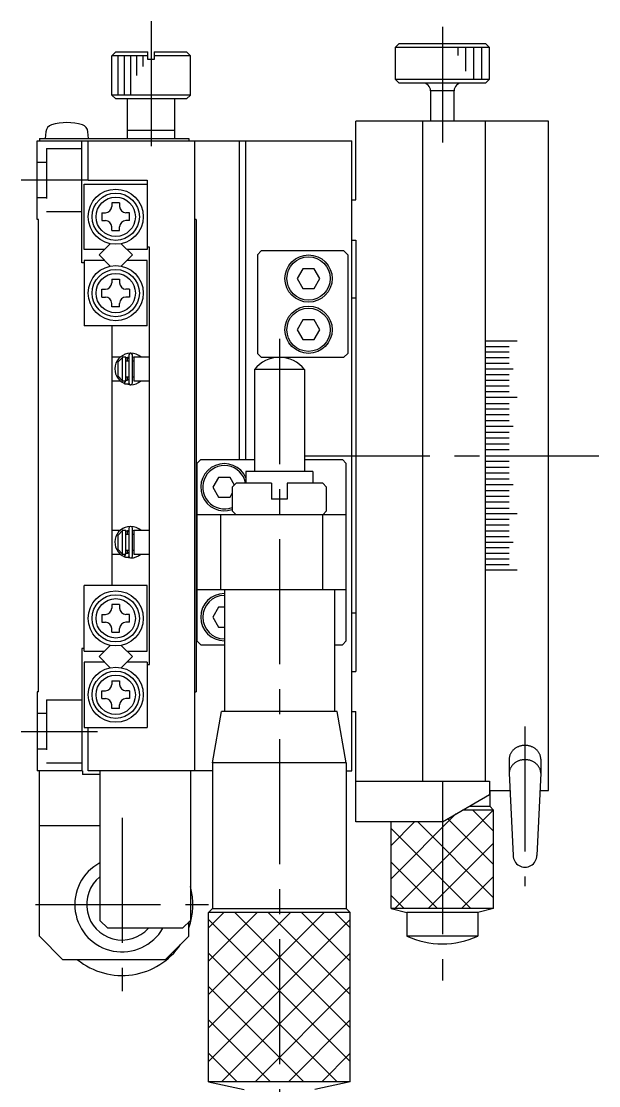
# Model space of a CAD drawing. Extents: x -2 to 405, y -8 to 353.
# Drawn here: x -2 to 71.4, y 112.9 to 248.1 of the extents above; entities that cross this region are included whole.
import ezdxf

# ---------------------------------------------------------------- set-up
doc = ezdxf.new("R2010")
doc.units = 0
doc.header["$LTSCALE"] = 0.5
doc.linetypes.add('CENTER', pattern=[50.8, 31.75, -6.35, 6.35, -6.35])
doc.linetypes.add('DASHED', pattern=[19.05, 12.7, -6.35])
for name, color, linetype in [('MSM_CENTER', 1, 'CENTER'), ('MSM_CONTINUOUS', 7, 'CONTINUOUS'), ('MSM_DASHED', 4, 'DASHED'), ('MSM_NARROW', 5, 'CONTINUOUS')]:
    doc.layers.add(name, color=color, linetype=linetype)

msp = doc.modelspace()

# ---------------------------------------------------------------- linework, layer by layer
at = {"layer": 'MSM_CENTER'}
for p, q in [((14.499997, 248.071054), (14.499997, 230.8088)), ((51.500008, 247.379941), (51.500008, 232.686667)), ((6.499997, 227.903055), (-2, 227.903054)), ((30.800001, 207.726498), (30.800001, 105.144854)), ((34.014212, 192.903055), (71.368478, 192.903055)), ((61.999998, 158.532595), (61.999998, 138.257078)), ((-2, 157.903054), (7.7, 157.903054)), ((51.500008, 148.043407), (51.500008, 126.278048)), ((10.799998, 146.903053), (10.799998, 124.903053)), ((-0.200002, 135.903053), (21.799998, 135.903053))]:
    msp.add_line(p, q, dxfattribs=at)
at = {"layer": 'MSM_CONTINUOUS'}
for p, q in [((46.000001, 245.233056), (45.500001, 244.733056)), ((57.500001, 244.733056), (45.500001, 244.733056)), ((45.500001, 244.733056), (45.500001, 240.733056)), ((46.000001, 245.233056), (57.000001, 245.233056)), ((57.500001, 244.733056), (57.000001, 245.233056)), ((57.500001, 240.733056), (57.500001, 244.733056)), ((9.5, 243.703053), (10, 244.203052)), ((9.5, 238.703053), (9.5, 243.703053)), ((14.100008, 243.703049), (9.500004, 243.703049)), ((10.000004, 244.203052), (14.100005, 244.203052)), ((14.100005, 243.203053), (14.100005, 244.203049)), ((14.900005, 244.203049), (14.900005, 243.203053)), ((14.900008, 244.203052), (19, 244.203052)), ((19.500003, 243.703049), (14.900008, 243.703049)), ((19, 244.203052), (19.5, 243.703053)), ((19.5, 238.703053), (19.5, 243.703053)), ((14.900005, 243.203053), (14.100005, 243.203053)), ((45.500001, 240.733056), (57.500001, 240.733056)), ((45.500001, 240.733056), (46.000001, 240.233056)), ((57.000001, 240.233056), (57.500001, 240.733056)), ((57.000001, 240.233056), (46.000001, 240.233056)), ((19.5, 238.703053), (9.5, 238.703053)), ((10, 238.203053), (9.5, 238.703053)), ((19, 238.203053), (10, 238.203053)), ((11.499997, 233.203056), (11.499997, 238.203053)), ((17.5, 233.203056), (17.5, 238.203053)), ((19.5, 238.703053), (19, 238.203053)), ((53.000006, 239.233056), (49.999996, 239.233056)), ((50.000001, 239.233056), (50.000001, 235.403056)), ((53.000001, 235.403056), (53.000001, 239.233056)), ((65.000001, 235.403052), (40.500002, 235.403052)), ((40.500002, 225.403055), (40.500002, 235.403052)), ((49.000005, 151.596284), (48.999996, 235.403052)), ((57.000001, 151.596284), (57.000001, 235.403052)), ((65.000001, 150.403054), (65.000001, 235.403058)), ((1.124125, 234.050305), (1.05, 233.203056)), ((6.55, 233.203056), (6.475875, 234.050305)), ((17.5, 234.203056), (11.499997, 234.203056)), ((-0.000002, 232.903056), (40.000002, 232.903056)), ((0, 222.903054), (0, 232.903054)), ((0.3, 233.203056), (0.3, 232.903056)), ((0.3, 233.203056), (19.3, 233.203056)), ((5.7, 217.403054), (5.7, 232.903054)), ((6.499997, 227.903056), (6.499997, 232.903056)), ((19.3, 233.203056), (19.3, 232.903056)), ((20, 232.903056), (20, 152.903054)), ((25.7, 232.903056), (25.7, 192.403053)), ((26.5, 232.903056), (26.5, 192.403053)), ((40.000002, 152.903054), (40.000002, 232.903056)), ((6, 219.103054), (6, 227.403054)), ((6, 227.403054), (14, 227.403054)), ((6.499997, 227.903055), (14, 227.903056)), ((14, 227.903056), (14, 219.103054)), ((10.5, 225.003053), (9.499999, 225.003053)), ((9.499999, 225.003053), (9.499999, 224.553054)), ((10.5, 225.003053), (10.5, 224.553054)), ((40.000002, 225.403055), (40.500002, 225.403055)), ((8.25, 223.753054), (8.25, 222.753053)), ((8.25, 223.753054), (8.7, 223.753054)), ((11.749999, 223.753054), (11.3, 223.753054)), ((11.749999, 222.753053), (11.749999, 223.753054)), ((0.2, 222.903054), (0, 222.903054)), ((0.2, 162.903054), (0.2, 222.903054)), ((8.25, 222.753053), (8.7, 222.753053)), ((9.499999, 221.503054), (9.499999, 221.953054)), ((10.5, 221.503054), (10.5, 221.953054)), ((11.749999, 222.753053), (11.3, 222.753053)), ((20.2, 222.903056), (20, 222.903056)), ((20.2, 222.903056), (20.2, 162.903054)), ((9.499999, 221.503054), (10.5, 221.503054)), ((8.57868, 219.103054), (6, 219.103054)), ((7.87868, 218.403054), (9.299498, 219.823872)), ((10.700501, 219.823871), (12.12132, 218.403054)), ((14, 219.103054), (11.42132, 219.103054)), ((14.299998, 219.403054), (14, 219.403054)), ((14.299998, 166.403054), (14.299998, 219.403054)), ((40.000002, 220.289192), (40.500002, 220.289192)), ((40.500002, 220.289192), (40.500002, 165.516917)), ((8.57868, 217.703054), (6, 217.703054)), ((6, 217.703054), (6, 209.403054)), ((9.299498, 216.982236), (7.87868, 218.403054)), ((12.12132, 218.403054), (10.700501, 216.982236)), ((14, 217.703054), (11.42132, 217.703054)), ((14, 209.403054), (14, 217.703054)), ((28.500002, 218.903055), (28.000002, 218.403055)), ((28.000002, 218.403055), (28.000002, 205.903055)), ((39.000002, 218.903055), (28.500002, 218.903055)), ((39.500003, 218.403055), (39.000002, 218.903055)), ((39.500003, 218.403055), (39.500003, 205.903055)), ((6, 217.403054), (5.7, 217.403054)), ((33.778314, 216.653054), (33.056625, 215.403054)), ((35.22169, 216.653054), (33.778314, 216.653054)), ((35.943378, 215.403054), (35.22169, 216.653054)), ((9.499999, 215.303054), (10.5, 215.303054)), ((9.499999, 215.303054), (9.499999, 214.853054)), ((10.5, 215.303054), (10.5, 214.853054)), ((33.056625, 215.403054), (33.778314, 214.153054)), ((35.22169, 214.153054), (35.943378, 215.403054)), ((8.25, 213.053054), (8.25, 214.053055)), ((8.25, 214.053055), (8.7, 214.053055)), ((11.749999, 214.053055), (11.3, 214.053055)), ((11.749999, 214.053055), (11.749999, 213.053054)), ((33.778314, 214.153054), (35.22169, 214.153054)), ((8.25, 213.053054), (8.7, 213.053054)), ((9.499999, 211.803055), (9.499999, 212.253054)), ((10.5, 211.803055), (10.5, 212.253054)), ((11.749999, 213.053054), (11.3, 213.053054)), ((40.500002, 212.903055), (40.000002, 212.903055)), ((10.5, 211.803055), (9.499999, 211.803055)), ((33.778314, 210.153054), (33.056625, 208.903054)), ((35.22169, 210.153054), (33.778314, 210.153054)), ((35.943378, 208.903054), (35.22169, 210.153054)), ((14, 209.403054), (6, 209.403054)), ((9.5, 209.403054), (9.5, 176.403054)), ((33.056625, 208.903054), (33.778314, 207.653054)), ((35.22169, 207.653054), (35.943378, 208.903054)), ((33.778314, 207.653054), (35.22169, 207.653054)), ((61.000001, 207.438901), (57.000001, 207.438901)), ((11.112789, 205.762113), (11.082714, 205.749144)), ((11.106343, 205.75842), (11.103631, 205.758226)), ((11.166016, 205.782796), (11.112489, 205.762708)), ((11.664138, 205.694663), (11.664138, 202.144663)), ((12.114138, 202.144663), (12.114138, 205.694663)), ((28.000002, 205.903055), (28.500002, 205.403055)), ((39.000002, 205.403055), (39.500003, 205.903055)), ((60.000001, 206.739691), (57.000001, 206.739691)), ((60.000001, 206.036267), (57.000001, 206.036267)), ((10.549577, 205.403054), (9.499998, 205.403054)), ((10.299998, 204.819569), (10.799998, 205.348738)), ((10.299998, 202.986539), (10.299998, 204.819569)), ((11.299998, 205.403054), (10.799998, 205.403054)), ((10.799998, 205.403054), (10.799998, 202.403054)), ((11.29985, 205.353638), (11.664109, 205.453901)), ((11.299994, 205.353019), (11.300426, 205.353175)), ((11.299998, 202.403054), (11.299998, 205.403054)), ((11.664138, 204.903054), (11.299998, 204.903054)), ((11.300426, 205.353175), (11.313362, 205.357475)), ((11.313362, 205.357475), (11.326501, 205.361117)), ((11.326501, 205.361117), (11.339812, 205.364091)), ((11.339812, 205.364091), (11.35326, 205.366388)), ((11.35326, 205.366388), (11.36681, 205.368001)), ((11.36681, 205.368001), (11.380426, 205.368927)), ((11.380426, 205.368927), (11.394075, 205.369161)), ((11.394075, 205.369161), (11.407719, 205.368703)), ((11.407719, 205.368703), (11.421323, 205.367554)), ((11.421323, 205.367554), (11.434853, 205.365718)), ((11.434853, 205.365718), (11.448271, 205.363198)), ((11.448271, 205.363198), (11.461545, 205.360004)), ((11.461545, 205.360004), (11.474639, 205.356142)), ((11.474639, 205.356142), (11.48752, 205.351624)), ((11.48752, 205.351624), (11.500154, 205.346464)), ((11.499998, 204.903054), (11.499998, 205.346891)), ((11.500154, 205.346464), (11.51251, 205.340674)), ((11.51251, 205.340674), (11.524557, 205.334272)), ((11.524557, 205.334272), (11.536264, 205.327274)), ((11.536264, 205.327274), (11.547602, 205.319701)), ((11.547602, 205.319701), (11.558544, 205.311571)), ((11.558544, 205.311571), (11.569064, 205.302908)), ((11.569064, 205.302908), (11.579134, 205.293734)), ((11.579134, 205.293734), (11.588733, 205.284073)), ((11.588733, 205.284073), (11.597837, 205.27395)), ((11.597837, 205.27395), (11.606425, 205.263391)), ((11.606425, 205.263391), (11.614478, 205.252424)), ((11.614478, 205.252424), (11.621976, 205.241076)), ((11.621976, 205.241076), (11.628904, 205.229376)), ((11.628904, 205.229376), (11.635245, 205.217352)), ((11.635245, 205.217352), (11.640985, 205.205034)), ((11.640985, 205.205034), (11.646113, 205.192453)), ((11.646113, 205.192453), (11.650616, 205.179639)), ((11.650616, 205.179639), (11.654485, 205.166623)), ((11.654485, 205.166623), (11.657712, 205.153435)), ((11.657712, 205.153435), (11.66029, 205.140109)), ((11.66029, 205.140109), (11.662213, 205.126675)), ((11.662213, 205.126675), (11.663478, 205.113165)), ((11.663478, 205.113165), (11.664082, 205.099612)), ((11.664082, 205.099612), (11.664138, 205.094106)), ((12.299998, 204.903054), (12.114138, 204.903054)), ((12.114188, 205.453579), (12.339211, 205.403421)), ((12.299998, 205.403054), (12.299998, 202.403054)), ((14.299998, 205.403054), (12.299998, 205.403054)), ((28.500002, 205.403055), (39.000002, 205.403055)), ((60.000001, 205.328843), (57.000001, 205.328843)), ((60.000001, 204.617633), (57.000001, 204.617633)), ((10.799998, 202.457371), (10.299998, 202.986539)), ((11.299998, 202.903054), (11.664138, 202.903054)), ((11.499998, 202.492433), (11.499998, 202.903054)), ((12.114138, 202.903054), (12.299998, 202.903054)), ((33.975001, 203.836031), (27.625001, 203.836031)), ((27.625002, 203.836031), (27.625002, 190.903054)), ((33.975001, 203.836031), (33.975001, 190.903054)), ((60.500001, 203.902856), (57.000001, 203.902856)), ((60.000001, 203.184727), (57.000001, 203.184727)), ((9.499998, 202.403054), (10.58733, 202.403054)), ((10.799998, 202.403054), (11.299998, 202.403054)), ((11.070534, 202.095596), (11.11094, 202.078001)), ((11.103488, 202.081096), (11.182723, 202.326974)), ((11.11064, 202.091833), (11.110113, 202.08608)), ((11.110113, 202.08608), (11.110182, 202.081643)), ((11.110182, 202.081643), (11.110966, 202.078275)), ((11.11176, 202.098863), (11.11064, 202.091833)), ((11.110876, 202.077843), (11.156339, 202.059501)), ((11.110966, 202.078275), (11.112489, 202.076617)), ((11.113466, 202.107123), (11.11176, 202.098863)), ((11.112489, 202.076617), (11.144134, 202.064157)), ((11.115746, 202.116559), (11.113466, 202.107123)), ((11.118585, 202.127109), (11.115746, 202.116559)), ((11.121965, 202.138701), (11.118585, 202.127109)), ((11.125862, 202.151259), (11.121965, 202.138701)), ((11.130251, 202.164699), (11.125862, 202.151259)), ((11.135103, 202.178932), (11.130251, 202.164699)), ((11.140385, 202.193863), (11.135103, 202.178932)), ((11.146062, 202.209394), (11.140385, 202.193863)), ((11.144134, 202.064157), (11.178132, 202.052642)), ((11.152097, 202.22542), (11.146062, 202.209394)), ((11.15845, 202.241835), (11.152097, 202.22542)), ((11.156339, 202.059501), (11.86329, 201.92071)), ((11.165077, 202.258531), (11.15845, 202.241835)), ((11.171936, 202.275396), (11.165077, 202.258531)), ((11.17898, 202.292317), (11.171936, 202.275396)), ((11.178132, 202.052642), (11.212657, 202.042838)), ((11.186163, 202.309183), (11.17898, 202.292317)), ((11.182723, 202.326974), (11.218608, 202.403084)), ((11.193437, 202.325882), (11.186163, 202.309183)), ((11.200753, 202.342302), (11.193437, 202.325882)), ((11.208063, 202.358334), (11.200753, 202.342302)), ((11.215319, 202.373871), (11.208063, 202.358334)), ((11.212657, 202.042838), (11.247621, 202.034767)), ((11.222472, 202.388811), (11.215319, 202.373871)), ((11.229474, 202.403054), (11.222472, 202.388811)), ((11.247621, 202.034767), (11.28294, 202.028451)), ((11.285958, 202.491123), (11.264123, 202.500536)), ((11.28294, 202.028451), (11.318526, 202.023905)), ((11.306949, 202.483891), (11.29997, 202.486315)), ((11.320011, 202.479918), (11.306949, 202.483891)), ((11.318526, 202.023905), (11.354291, 202.021138)), ((11.333258, 202.476611), (11.320011, 202.479918)), ((11.346655, 202.473978), (11.333258, 202.476611)), ((11.360168, 202.472028), (11.346655, 202.473978)), ((11.354291, 202.021138), (11.390149, 202.020158)), ((11.373761, 202.470765), (11.360168, 202.472028)), ((11.3874, 202.470193), (11.373761, 202.470765)), ((11.401048, 202.470312), (11.3874, 202.470193)), ((11.390149, 202.020158), (11.42601, 202.020966)), ((11.41467, 202.471123), (11.401048, 202.470312)), ((11.42823, 202.472622), (11.41467, 202.471123)), ((11.42601, 202.020966), (11.461786, 202.023562)), ((11.441694, 202.474804), (11.42823, 202.472622)), ((11.455026, 202.477664), (11.441694, 202.474804)), ((11.468193, 202.481193), (11.455026, 202.477664)), ((11.461786, 202.023562), (11.497391, 202.027938)), ((11.481161, 202.48538), (11.468193, 202.481193)), ((11.493898, 202.490213), (11.481161, 202.48538)), ((11.50637, 202.495679), (11.493898, 202.490213)), ((11.497391, 202.027938), (11.532736, 202.034083)), ((11.518548, 202.501763), (11.50637, 202.495679)), ((11.530401, 202.508447), (11.518548, 202.501763)), ((11.541901, 202.515714), (11.530401, 202.508447)), ((11.532736, 202.034083), (11.567734, 202.041983)), ((11.55302, 202.523543), (11.541901, 202.515714)), ((11.56373, 202.531915), (11.55302, 202.523543)), ((11.574007, 202.540807), (11.56373, 202.531915)), ((11.567734, 202.041983), (11.602301, 202.051619)), ((11.583827, 202.550195), (11.574007, 202.540807)), ((11.593166, 202.560056), (11.583827, 202.550195)), ((11.602004, 202.570365), (11.593166, 202.560056)), ((11.610319, 202.581095), (11.602004, 202.570365)), ((11.602301, 202.051619), (11.63635, 202.062967)), ((11.618093, 202.59222), (11.610319, 202.581095)), ((11.625308, 202.603712), (11.618093, 202.59222)), ((11.631948, 202.615544), (11.625308, 202.603712)), ((11.637998, 202.627686), (11.631948, 202.615544)), ((11.63635, 202.062967), (11.669798, 202.075999)), ((11.643445, 202.640108), (11.637998, 202.627686)), ((11.648277, 202.652782), (11.643445, 202.640108)), ((11.652482, 202.665676), (11.648277, 202.652782)), ((11.656052, 202.67876), (11.652482, 202.665676)), ((11.658978, 202.692003), (11.656052, 202.67876)), ((11.661254, 202.705374), (11.658978, 202.692003)), ((11.662875, 202.71884), (11.661254, 202.705374)), ((11.663837, 202.732371), (11.662875, 202.71884)), ((11.664138, 202.745219), (11.663837, 202.732371)), ((11.669798, 202.075999), (11.674339, 202.077918)), ((12.299998, 202.403054), (14.299998, 202.403054)), ((60.000001, 202.463467), (57.000002, 202.463467)), ((60.000001, 201.739294), (57.000002, 201.739294)), ((60.000001, 201.01243), (57.000002, 201.01243)), ((61.000001, 200.283095), (57.000002, 200.283095)), ((57.000002, 199.551513), (60.000001, 199.551513)), ((60.000001, 198.817905), (57.000002, 198.817905)), ((60.000001, 198.082496), (57.000002, 198.082496)), ((60.000001, 197.345509), (57.000002, 197.345509)), ((60.500001, 196.607169), (57.000002, 196.607169)), ((60.000001, 195.8677), (57.000002, 195.8677)), ((60.000001, 195.127329), (57.000002, 195.127329)), ((60.000001, 194.38628), (57.000002, 194.38628)), ((60.000001, 193.644779), (57.000002, 193.644779)), ((20.8, 192.403053), (20.3, 191.903054)), ((20.8, 192.403053), (27.625002, 192.403053)), ((33.975001, 192.403053), (38.800001, 192.403053)), ((39.3, 191.903054), (38.800001, 192.403053)), ((57.000002, 192.903055), (60.999998, 192.903055)), ((60.000001, 192.161331), (57.000002, 192.161331)), ((20.3, 191.903054), (20.3, 169.403053)), ((26.550002, 190.903054), (26.550002, 189.403054)), ((35.050001, 190.903054), (26.550002, 190.903054)), ((35.050001, 190.903054), (35.050001, 189.403054)), ((39.3, 169.403053), (39.3, 191.903054)), ((60.000001, 191.41983), (57.000002, 191.41983)), ((60.000001, 190.678781), (57.000002, 190.678781)), ((23.078312, 190.153054), (22.356623, 188.903054)), ((24.521688, 190.153054), (23.078312, 190.153054)), ((25.081089, 189.184142), (24.521688, 190.153054)), ((25.300001, 189.403054), (24.800001, 188.903054)), ((29.800001, 189.403054), (25.300001, 189.403054)), ((29.800001, 189.403054), (29.800001, 187.403054)), ((31.800001, 189.403054), (31.800001, 187.403054)), ((36.300001, 189.403054), (31.800001, 189.403054)), ((36.300001, 189.403054), (36.800001, 188.903054)), ((60.000001, 189.938409), (57.000002, 189.938409)), ((22.356623, 188.903054), (23.078312, 187.653054)), ((24.521688, 187.653054), (24.800001, 188.135106)), ((24.800001, 188.903054), (24.800001, 185.903054)), ((36.800001, 185.903054), (36.800001, 188.903054)), ((60.500001, 189.198941), (57.000002, 189.198941)), ((60.000001, 188.4606), (57.000002, 188.4606)), ((23.078312, 187.653054), (24.521688, 187.653054)), ((31.800001, 187.403054), (29.800001, 187.403054)), ((60.000001, 187.723613), (57.000002, 187.723613)), ((60.000001, 186.988204), (57.000002, 186.988204)), ((39.3, 185.403054), (20.3, 185.403054)), ((23.3, 185.403054), (23.3, 175.903053)), ((25.300001, 185.403054), (24.800001, 185.903054)), ((36.3, 175.903053), (36.3, 185.403054)), ((36.800001, 185.903054), (36.300001, 185.403054)), ((57.000002, 186.254596), (60.000001, 186.254596)), ((61.000001, 185.523014), (57.000002, 185.523014)), ((60.000001, 184.79368), (57.000002, 184.79368)), ((60.000001, 184.066815), (57.000002, 184.066815)), ((10.549577, 183.403054), (9.499998, 183.403054)), ((10.299998, 182.819569), (10.799998, 183.348738)), ((10.299998, 180.986539), (10.299998, 182.819569)), ((11.299998, 183.403054), (10.799998, 183.403054)), ((10.799998, 183.403054), (10.799998, 180.403054)), ((11.112789, 183.762113), (11.082714, 183.749144)), ((11.106343, 183.75842), (11.103631, 183.758226)), ((11.166016, 183.782796), (11.112489, 183.762708)), ((11.29985, 183.353638), (11.664109, 183.453901)), ((11.299994, 183.353019), (11.300426, 183.353175)), ((11.299998, 180.403054), (11.299998, 183.403054)), ((11.664138, 182.903054), (11.299998, 182.903054)), ((11.300426, 183.353175), (11.313362, 183.357475)), ((11.313362, 183.357475), (11.326501, 183.361117)), ((11.326501, 183.361117), (11.339812, 183.364091)), ((11.339812, 183.364091), (11.35326, 183.366388)), ((11.35326, 183.366388), (11.36681, 183.368001)), ((11.36681, 183.368001), (11.380426, 183.368927)), ((11.380426, 183.368927), (11.394075, 183.369161)), ((11.394075, 183.369161), (11.407719, 183.368703)), ((11.407719, 183.368703), (11.421323, 183.367554)), ((11.421323, 183.367554), (11.434853, 183.365718)), ((11.434853, 183.365718), (11.448271, 183.363198)), ((11.448271, 183.363198), (11.461545, 183.360004)), ((11.461545, 183.360004), (11.474639, 183.356142)), ((11.474639, 183.356142), (11.48752, 183.351624)), ((11.48752, 183.351624), (11.500154, 183.346464)), ((11.499998, 182.903054), (11.499998, 183.346891)), ((11.500154, 183.346464), (11.51251, 183.340674)), ((11.51251, 183.340674), (11.524557, 183.334272)), ((11.524557, 183.334272), (11.536264, 183.327274)), ((11.536264, 183.327274), (11.547602, 183.319701)), ((11.547602, 183.319701), (11.558544, 183.311571)), ((11.558544, 183.311571), (11.569064, 183.302908)), ((11.569064, 183.302908), (11.579134, 183.293734)), ((11.579134, 183.293734), (11.588733, 183.284073)), ((11.588733, 183.284073), (11.597837, 183.27395)), ((11.597837, 183.27395), (11.606425, 183.263391)), ((11.606425, 183.263391), (11.614478, 183.252424)), ((11.614478, 183.252424), (11.621976, 183.241076)), ((11.621976, 183.241076), (11.628904, 183.229376)), ((11.628904, 183.229376), (11.635245, 183.217352)), ((11.635245, 183.217352), (11.640985, 183.205034)), ((11.640985, 183.205034), (11.646113, 183.192453)), ((11.646113, 183.192453), (11.650616, 183.179639)), ((11.650616, 183.179639), (11.654485, 183.166623)), ((11.654485, 183.166623), (11.657712, 183.153435)), ((11.657712, 183.153435), (11.66029, 183.140109)), ((11.66029, 183.140109), (11.662213, 183.126675)), ((11.662213, 183.126675), (11.663478, 183.113165)), ((11.663478, 183.113165), (11.664082, 183.099612)), ((11.664082, 183.099612), (11.664138, 183.094106)), ((11.664138, 183.694663), (11.664138, 180.144663)), ((12.114138, 180.144663), (12.114138, 183.694663)), ((12.299998, 182.903054), (12.114138, 182.903054)), ((12.114188, 183.453579), (12.339211, 183.403421)), ((12.299998, 183.403054), (12.299998, 180.403054)), ((14.299998, 183.403054), (12.299998, 183.403054)), ((60.000001, 182.621382), (57.000001, 182.621382)), ((60.000001, 183.342643), (57.000002, 183.342643)), ((60.500001, 181.903254), (57.000001, 181.903254)), ((60.000001, 181.188476), (57.000001, 181.188476)), ((9.499998, 180.403054), (10.58733, 180.403054)), ((10.799998, 180.457371), (10.299998, 180.986539)), ((10.799998, 180.403054), (11.299998, 180.403054)), ((11.070534, 180.095596), (11.11094, 180.078001)), ((11.103488, 180.081096), (11.182723, 180.326974)), ((11.11064, 180.091833), (11.110113, 180.08608)), ((11.110113, 180.08608), (11.110182, 180.081643)), ((11.110182, 180.081643), (11.110966, 180.078275)), ((11.11176, 180.098863), (11.11064, 180.091833)), ((11.110876, 180.077843), (11.156339, 180.059501)), ((11.110966, 180.078275), (11.112489, 180.076617)), ((11.113466, 180.107123), (11.11176, 180.098863)), ((11.112489, 180.076617), (11.144134, 180.064157)), ((11.115746, 180.116559), (11.113466, 180.107123)), ((11.118585, 180.127109), (11.115746, 180.116559)), ((11.121965, 180.138701), (11.118585, 180.127109)), ((11.125862, 180.151259), (11.121965, 180.138701)), ((11.130251, 180.164699), (11.125862, 180.151259)), ((11.135103, 180.178932), (11.130251, 180.164699)), ((11.140385, 180.193863), (11.135103, 180.178932)), ((11.146062, 180.209394), (11.140385, 180.193863)), ((11.144134, 180.064157), (11.178132, 180.052642)), ((11.152097, 180.22542), (11.146062, 180.209394)), ((11.15845, 180.241835), (11.152097, 180.22542)), ((11.156339, 180.059501), (11.86329, 179.92071)), ((11.165077, 180.258531), (11.15845, 180.241835)), ((11.171936, 180.275396), (11.165077, 180.258531)), ((11.17898, 180.292317), (11.171936, 180.275396)), ((11.178132, 180.052642), (11.212657, 180.042838)), ((11.186163, 180.309183), (11.17898, 180.292317)), ((11.182723, 180.326974), (11.218608, 180.403084)), ((11.193437, 180.325882), (11.186163, 180.309183)), ((11.200753, 180.342302), (11.193437, 180.325882)), ((11.208063, 180.358334), (11.200753, 180.342302)), ((11.215319, 180.373871), (11.208063, 180.358334)), ((11.212657, 180.042838), (11.247621, 180.034767)), ((11.222472, 180.388811), (11.215319, 180.373871)), ((11.229474, 180.403054), (11.222472, 180.388811)), ((11.247621, 180.034767), (11.28294, 180.028451)), ((11.285958, 180.491123), (11.264123, 180.500536)), ((11.28294, 180.028451), (11.318526, 180.023905)), ((11.306949, 180.483891), (11.29997, 180.486315)), ((11.299998, 180.903054), (11.664138, 180.903054)), ((11.320011, 180.479918), (11.306949, 180.483891)), ((11.318526, 180.023905), (11.354291, 180.021138)), ((11.333258, 180.476611), (11.320011, 180.479918)), ((11.346655, 180.473978), (11.333258, 180.476611)), ((11.360168, 180.472028), (11.346655, 180.473978)), ((11.354291, 180.021138), (11.390149, 180.020158)), ((11.373761, 180.470765), (11.360168, 180.472028)), ((11.3874, 180.470193), (11.373761, 180.470765)), ((11.401048, 180.470312), (11.3874, 180.470193)), ((11.390149, 180.020158), (11.42601, 180.020966)), ((11.41467, 180.471123), (11.401048, 180.470312)), ((11.42823, 180.472622), (11.41467, 180.471123)), ((11.42601, 180.020966), (11.461786, 180.023562)), ((11.441694, 180.474804), (11.42823, 180.472622)), ((11.455026, 180.477664), (11.441694, 180.474804)), ((11.468193, 180.481193), (11.455026, 180.477664)), ((11.461786, 180.023562), (11.497391, 180.027938)), ((11.481161, 180.48538), (11.468193, 180.481193)), ((11.493898, 180.490213), (11.481161, 180.48538)), ((11.50637, 180.495679), (11.493898, 180.490213)), ((11.497391, 180.027938), (11.532736, 180.034083)), ((11.499998, 180.492433), (11.499998, 180.903054)), ((11.518548, 180.501763), (11.50637, 180.495679)), ((11.530401, 180.508447), (11.518548, 180.501763)), ((11.541901, 180.515714), (11.530401, 180.508447)), ((11.532736, 180.034083), (11.567734, 180.041983)), ((11.55302, 180.523543), (11.541901, 180.515714)), ((11.56373, 180.531915), (11.55302, 180.523543)), ((11.574007, 180.540807), (11.56373, 180.531915)), ((11.567734, 180.041983), (11.602301, 180.051619)), ((11.583827, 180.550195), (11.574007, 180.540807)), ((11.593166, 180.560056), (11.583827, 180.550195)), ((11.602004, 180.570365), (11.593166, 180.560056)), ((11.610319, 180.581095), (11.602004, 180.570365)), ((11.602301, 180.051619), (11.63635, 180.062967)), ((11.618093, 180.59222), (11.610319, 180.581095)), ((11.625308, 180.603712), (11.618093, 180.59222)), ((11.631948, 180.615544), (11.625308, 180.603712)), ((11.637998, 180.627686), (11.631948, 180.615544)), ((11.63635, 180.062967), (11.669798, 180.075999)), ((11.643445, 180.640108), (11.637998, 180.627686)), ((11.648277, 180.652782), (11.643445, 180.640108)), ((11.652482, 180.665676), (11.648277, 180.652782)), ((11.656052, 180.67876), (11.652482, 180.665676)), ((11.658978, 180.692003), (11.656052, 180.67876)), ((11.661254, 180.705374), (11.658978, 180.692003)), ((11.662875, 180.71884), (11.661254, 180.705374)), ((11.663837, 180.732371), (11.662875, 180.71884)), ((11.664138, 180.745219), (11.663837, 180.732371)), ((11.669798, 180.075999), (11.674339, 180.077918)), ((12.114138, 180.903054), (12.299998, 180.903054)), ((12.299998, 180.403054), (14.299998, 180.403054)), ((60.000001, 180.477266), (57.000001, 180.477266)), ((60.000001, 179.769842), (57.000001, 179.769842)), ((60.000001, 179.066418), (57.000001, 179.066418)), ((61.000001, 178.367209), (57.000001, 178.367209)), ((6, 168.103054), (6, 176.403054)), ((14, 176.403054), (6, 176.403054)), ((14, 168.103054), (14, 176.403054)), ((20.3, 175.903053), (39.3, 175.903053)), ((23.8, 175.903053), (23.800002, 160.403054)), ((37.800001, 175.903053), (37.800001, 160.403054)), ((10.5, 174.003053), (9.499999, 174.003053)), ((9.499999, 174.003053), (9.499999, 173.553054)), ((10.5, 174.003053), (10.5, 173.553054)), ((23.078312, 173.653054), (22.356623, 172.403054)), ((23.8, 173.653054), (23.078312, 173.653054)), ((8.25, 172.753054), (8.25, 171.753053)), ((8.25, 172.753054), (8.7, 172.753054)), ((8.25, 171.753053), (8.7, 171.753053)), ((11.749999, 172.753054), (11.3, 172.753054)), ((11.749999, 171.753053), (11.3, 171.753053)), ((11.749999, 171.753053), (11.749999, 172.753054)), ((22.356623, 172.403054), (23.078312, 171.153054)), ((40.500002, 172.903061), (40.000002, 172.903061)), ((9.499999, 170.503054), (9.499999, 170.953054)), ((9.499999, 170.503054), (10.5, 170.503054)), ((10.5, 170.503054), (10.5, 170.953054)), ((23.078312, 171.153054), (23.8, 171.153054)), ((20.3, 169.403053), (20.8, 168.903054)), ((38.800001, 168.903054), (39.3, 169.403053)), ((6, 168.403054), (5.7, 168.403054)), ((5.7, 168.403054), (5.7, 152.903054)), ((6, 168.103054), (8.57868, 168.103054)), ((9.299498, 168.823872), (7.87868, 167.403054)), ((12.12132, 167.403054), (10.700501, 168.823871)), ((11.42132, 168.103054), (14, 168.103054)), ((20.8, 168.903054), (23.800002, 168.903054)), ((37.800001, 168.903054), (38.800001, 168.903054)), ((8.57868, 166.703054), (6, 166.703054)), ((6, 166.703054), (6, 158.403054)), ((7.87868, 167.403054), (9.299498, 165.982236)), ((10.700501, 165.982236), (12.12132, 167.403054)), ((14, 166.703054), (11.42132, 166.703054)), ((14, 166.703054), (14, 158.403054)), ((14, 166.403054), (14.299998, 166.403054)), ((40.000002, 165.516923), (40.500002, 165.516923)), ((9.499999, 164.303054), (10.5, 164.303054)), ((9.499999, 164.303054), (9.499999, 163.853054)), ((10.5, 164.303054), (10.5, 163.853054)), ((0, 162.903054), (0, 152.903054)), ((0.2, 162.903054), (0, 162.903054)), ((8.25, 162.053054), (8.25, 163.053055)), ((8.25, 163.053055), (8.7, 163.053055)), ((11.749999, 163.053055), (11.3, 163.053055)), ((11.749999, 163.053055), (11.749999, 162.053054)), ((20, 162.903054), (20.2, 162.903054)), ((8.25, 162.053054), (8.7, 162.053054)), ((9.499999, 160.803055), (9.499999, 161.253054)), ((10.5, 160.803055), (10.5, 161.253054)), ((11.749999, 162.053054), (11.3, 162.053054)), ((10.5, 160.803055), (9.499999, 160.803055)), ((22.300002, 153.903055), (23.446127, 160.403054)), ((38.153876, 160.403054), (23.446127, 160.403054)), ((39.300001, 153.903055), (38.153876, 160.403054)), ((40.000002, 160.403061), (40.500002, 160.403061)), ((40.499999, 146.40307), (40.500002, 160.403061)), ((6, 158.403054), (14, 158.403054)), ((6.500001, 152.903054), (6.500001, 158.403054)), ((60.467912, 155.49833), (60.413294, 155.439395)), ((60.525446, 155.555146), (60.467912, 155.49833)), ((60.585788, 155.609734), (60.525446, 155.555146)), ((60.648821, 155.661991), (60.585788, 155.609734)), ((60.714426, 155.711817), (60.648821, 155.661991)), ((60.782478, 155.759118), (60.714426, 155.711817)), ((60.852848, 155.803802), (60.782478, 155.759118)), ((60.925402, 155.845786), (60.852848, 155.803802)), ((61.000001, 155.88499), (60.925402, 155.845786)), ((61.076504, 155.921337), (61.000001, 155.88499)), ((61.154765, 155.954761), (61.076504, 155.921337)), ((61.234634, 155.985196), (61.154765, 155.954761)), ((61.315961, 156.012585), (61.234634, 155.985196)), ((61.39859, 156.036876), (61.315961, 156.012585)), ((61.482363, 156.058022), (61.39859, 156.036876)), ((61.567122, 156.075984), (61.482363, 156.058022)), ((61.652705, 156.090727), (61.567122, 156.075984)), ((61.738949, 156.102223), (61.652705, 156.090727)), ((61.82569, 156.11045), (61.738949, 156.102223)), ((61.912762, 156.115392), (61.82569, 156.11045)), ((62.000001, 156.11704), (61.912762, 156.115392)), ((62.08724, 156.115392), (62.000001, 156.11704)), ((62.174313, 156.11045), (62.08724, 156.115392)), ((62.261053, 156.102223), (62.174313, 156.11045)), ((62.347297, 156.090727), (62.261053, 156.102223)), ((62.43288, 156.075984), (62.347297, 156.090727)), ((62.517639, 156.058022), (62.43288, 156.075984)), ((62.601413, 156.036876), (62.517639, 156.058022)), ((62.684041, 156.012585), (62.601413, 156.036876)), ((62.765368, 155.985196), (62.684041, 156.012585)), ((62.845238, 155.954761), (62.765368, 155.985196)), ((62.923498, 155.921337), (62.845238, 155.954761)), ((63.000001, 155.88499), (62.923498, 155.921337)), ((63.0746, 155.845786), (63.000001, 155.88499)), ((63.147154, 155.803802), (63.0746, 155.845786)), ((63.217524, 155.759118), (63.147154, 155.803802)), ((63.285576, 155.711817), (63.217524, 155.759118)), ((63.351181, 155.661991), (63.285576, 155.711817)), ((63.414215, 155.609734), (63.351181, 155.661991)), ((63.474556, 155.555146), (63.414215, 155.609734)), ((63.53209, 155.49833), (63.474556, 155.555146)), ((63.586708, 155.439395), (63.53209, 155.49833)), ((60.001905, 154.460539), (60.000001, 154.384988)), ((60.000001, 154.384988), (60.000014, 152.572368)), ((60.007612, 154.535947), (60.001905, 154.460539)), ((60.017111, 154.611067), (60.007612, 154.535947)), ((60.030386, 154.685756), (60.017111, 154.611067)), ((60.047409, 154.759873), (60.030386, 154.685756)), ((60.06815, 154.833276), (60.047409, 154.759873)), ((60.092567, 154.905826), (60.06815, 154.833276)), ((60.120616, 154.977385), (60.092567, 154.905826)), ((60.152242, 155.047816), (60.120616, 154.977385)), ((60.187386, 155.116985), (60.152242, 155.047816)), ((60.22598, 155.184761), (60.187386, 155.116985)), ((60.26795, 155.251014), (60.22598, 155.184761)), ((60.313218, 155.315619), (60.26795, 155.251014)), ((60.361697, 155.378453), (60.313218, 155.315619)), ((60.413294, 155.439395), (60.361697, 155.378453)), ((61.076516, 154.108717), (61.000014, 154.072369)), ((61.154777, 154.14214), (61.076516, 154.108717)), ((61.234647, 154.172575), (61.154777, 154.14214)), ((61.315973, 154.199964), (61.234647, 154.172575)), ((61.398602, 154.224255), (61.315973, 154.199964)), ((61.482376, 154.245401), (61.398602, 154.224255)), ((61.567134, 154.263363), (61.482376, 154.245401)), ((61.652717, 154.278106), (61.567134, 154.263363)), ((61.738961, 154.289602), (61.652717, 154.278106)), ((61.825702, 154.297829), (61.738961, 154.289602)), ((61.912775, 154.302771), (61.825702, 154.297829)), ((62.000014, 154.30442), (61.912775, 154.302771)), ((62.087252, 154.302771), (62.000014, 154.30442)), ((62.174325, 154.297829), (62.087252, 154.302771)), ((62.261066, 154.289602), (62.174325, 154.297829)), ((62.34731, 154.278106), (62.261066, 154.289602)), ((62.432893, 154.263363), (62.34731, 154.278106)), ((62.517652, 154.245401), (62.432893, 154.263363)), ((62.601425, 154.224255), (62.517652, 154.245401)), ((62.684054, 154.199964), (62.601425, 154.224255)), ((62.76538, 154.172575), (62.684054, 154.199964)), ((62.84525, 154.14214), (62.76538, 154.172575)), ((62.923511, 154.108717), (62.84525, 154.14214)), ((63.000014, 154.072369), (62.923511, 154.108717)), ((63.638305, 155.378453), (63.586708, 155.439395)), ((63.686784, 155.315619), (63.638305, 155.378453)), ((63.732052, 155.251014), (63.686784, 155.315619)), ((63.774023, 155.184761), (63.732052, 155.251014)), ((63.812617, 155.116985), (63.774023, 155.184761)), ((63.84776, 155.047816), (63.812617, 155.116985)), ((63.879386, 154.977385), (63.84776, 155.047816)), ((63.907435, 154.905826), (63.879386, 154.977385)), ((63.931853, 154.833276), (63.907435, 154.905826)), ((63.952593, 154.759873), (63.931853, 154.833276)), ((63.969616, 154.685756), (63.952593, 154.759873)), ((63.982891, 154.611067), (63.969616, 154.685756)), ((63.99239, 154.535947), (63.982891, 154.611067)), ((63.998097, 154.460539), (63.99239, 154.535947)), ((64.000001, 154.384988), (63.998097, 154.460539)), ((63.999995, 154.384988), (63.999982, 152.572368)), ((5.799998, 152.903054), (0, 152.903054)), ((0.299998, 131.903054), (0.299998, 152.903054)), ((5.799998, 152.903054), (5.799998, 152.403053)), ((22.300002, 152.903054), (6.500001, 152.903054)), ((8, 152.903054), (8, 133.903053)), ((19.500001, 152.903054), (19.500001, 133.903053)), ((22.300002, 153.903055), (22.300002, 135.403054)), ((39.300001, 153.903055), (22.300002, 153.903055)), ((39.300001, 153.903055), (39.300001, 135.403054)), ((39.300001, 152.903054), (40.000002, 152.903054)), ((60.017124, 152.798446), (60.007624, 152.723326)), ((60.030398, 152.873135), (60.017124, 152.798446)), ((60.047422, 152.947252), (60.030398, 152.873135)), ((60.068162, 153.020656), (60.047422, 152.947252)), ((60.09258, 153.093206), (60.068162, 153.020656)), ((60.120628, 153.164764), (60.09258, 153.093206)), ((60.152255, 153.235195), (60.120628, 153.164764)), ((60.187398, 153.304364), (60.152255, 153.235195)), ((60.225992, 153.37214), (60.187398, 153.304364)), ((60.267963, 153.438394), (60.225992, 153.37214)), ((60.313231, 153.502999), (60.267963, 153.438394)), ((60.36171, 153.565832), (60.313231, 153.502999)), ((60.413307, 153.626774), (60.36171, 153.565832)), ((60.467925, 153.685709), (60.413307, 153.626774)), ((60.525459, 153.742525), (60.467925, 153.685709)), ((60.5858, 153.797113), (60.525459, 153.742525)), ((60.648833, 153.84937), (60.5858, 153.797113)), ((60.714438, 153.899197), (60.648833, 153.84937)), ((60.782491, 153.946497), (60.714438, 153.899197)), ((60.852861, 153.991182), (60.782491, 153.946497)), ((60.925414, 154.033166), (60.852861, 153.991182)), ((61.000014, 154.072369), (60.925414, 154.033166)), ((63.074613, 154.033166), (63.000014, 154.072369)), ((63.147166, 153.991182), (63.074613, 154.033166)), ((63.217536, 153.946497), (63.147166, 153.991182)), ((63.285589, 153.899197), (63.217536, 153.946497)), ((63.351194, 153.84937), (63.285589, 153.899197)), ((63.414227, 153.797113), (63.351194, 153.84937)), ((63.474568, 153.742525), (63.414227, 153.797113)), ((63.532102, 153.685709), (63.474568, 153.742525)), ((63.58672, 153.626774), (63.532102, 153.685709)), ((63.638318, 153.565832), (63.58672, 153.626774)), ((63.686796, 153.502999), (63.638318, 153.565832)), ((63.732064, 153.438394), (63.686796, 153.502999)), ((63.774035, 153.37214), (63.732064, 153.438394)), ((63.812629, 153.304364), (63.774035, 153.37214)), ((63.847773, 153.235195), (63.812629, 153.304364)), ((63.879399, 153.164764), (63.847773, 153.235195)), ((63.907447, 153.093206), (63.879399, 153.164764)), ((63.931865, 153.020656), (63.907447, 153.093206)), ((63.952605, 152.947252), (63.931865, 153.020656)), ((63.969629, 152.873135), (63.952605, 152.947252)), ((63.982903, 152.798446), (63.969629, 152.873135)), ((63.992403, 152.723326), (63.982903, 152.798446)), ((8, 152.403053), (5.799998, 152.403053)), ((40.499999, 151.596284), (57.500001, 151.596284)), ((51.500002, 151.596284), (51.500002, 146.40307)), ((57.500001, 151.596284), (57.500001, 149.903069)), ((60.001917, 152.647919), (60.000014, 152.572368)), ((60.000014, 152.572368), (60.500001, 142.149842)), ((60.007624, 152.723326), (60.001917, 152.647919)), ((63.999982, 152.572368), (63.499995, 142.149842)), ((63.99811, 152.647919), (63.992403, 152.723326)), ((64.000013, 152.572368), (63.99811, 152.647919)), ((57.500001, 150.403054), (60.10408, 150.403054)), ((57.517645, 150.403054), (57.517645, 148.403051)), ((63.904252, 150.403054), (65.000001, 150.403054)), ((51.500002, 146.40307), (57.500001, 149.903069)), ((58.017645, 147.903051), (54.071398, 147.903051)), ((54.928541, 148.403051), (57.517645, 148.403051)), ((58.017645, 147.903051), (57.517645, 148.403051)), ((58.017645, 135.403051), (58.017645, 147.903051)), ((51.500002, 146.40307), (40.499999, 146.40307)), ((44.98237, 135.403051), (44.98237, 146.40307)), ((8, 145.903053), (0.299998, 145.903053)), ((22.300002, 135.403054), (21.800002, 134.903054)), ((22.300002, 135.403054), (39.300001, 135.403054)), ((39.300001, 135.403054), (39.800001, 134.903054)), ((58.017645, 135.403051), (44.98237, 135.403051)), ((44.98237, 135.403051), (47.000008, 134.903051)), ((58.017645, 135.403051), (56.000007, 134.903051)), ((9, 132.903053), (8, 133.903053)), ((19.500001, 133.903053), (18.5, 132.903053)), ((21.800002, 113.403054), (21.800002, 134.903054)), ((39.800001, 134.903054), (21.800002, 134.903054)), ((39.800001, 113.403054), (39.800001, 134.903054)), ((56.000007, 134.903051), (47.000008, 134.903051)), ((47.000008, 134.903051), (47.000008, 131.903052)), ((56.000007, 134.903051), (56.000007, 131.903052)), ((18.5, 132.903053), (9, 132.903053)), ((19.299997, 131.903054), (19.299997, 133.703049)), ((3.299998, 128.903054), (0.299998, 131.903054)), ((19.299997, 131.903054), (16.299998, 128.903054)), ((56.000007, 131.903052), (47.00001, 131.903052)), ((16.299998, 128.903054), (3.299998, 128.903054)), ((21.800002, 113.403054), (26.300002, 112.403054)), ((39.800001, 113.403054), (21.800002, 113.403054)), ((39.800001, 113.403054), (35.300001, 112.403054))]:
    msp.add_line(p, q, dxfattribs=at)
for centre, radius in [((10, 223.253054), 3.499999), ((10, 223.253054), 3.000001), ((10, 223.253054), 2.5), ((34.500002, 215.403054), 3), ((34.500002, 215.403054), 2.75), ((10, 213.553054), 3.499999), ((10, 213.553054), 3.000001), ((10, 213.553054), 2.5), ((34.500002, 208.903054), 3), ((34.500002, 208.903054), 2.75), ((10, 172.253054), 3.499999), ((10, 172.253054), 3.000001), ((10, 172.253054), 2.5), ((10, 162.553054), 3.499999), ((10, 162.553054), 3.000001), ((10, 162.553054), 2.5)]:
    msp.add_circle(centre, radius, dxfattribs=at)
for centre, radius, start, end in [((49.000001, 239.233056), 1, 0, 90), ((54.000001, 239.233056), 1, 90, 180), ((3.8, 228.203056), 7, 73.742972, 106.257028), ((2.120319, 233.963149), 1, 106.257028, 175), ((5.479681, 233.963149), 1, 5, 73.742972), ((8.7, 224.553054), 0.799999, 270, 0), ((11.3, 224.553054), 0.799999, 180, 270), ((8.7, 221.953054), 0.799999, 0, 90), ((11.3, 221.953054), 0.799999, 90, 180), ((8.7, 214.853054), 0.799999, 270, 0), ((11.3, 214.853054), 0.799999, 180, 270), ((8.7, 212.253054), 0.799999, 0, 90), ((11.3, 212.253054), 0.799999, 90, 180), ((11.889498, 203.919502), 1.999327, 90.741807, 247.135723), ((11.889138, 205.694663), 0.225, 0, 180), ((11.89047, 203.923612), 1.995137, 47.867527, 89.351237), ((30.800001, 201.403055), 4, 37.462649, 142.537351), ((11.889138, 202.144663), 0.225, 180, 0), ((11.887474, 203.924302), 2.003836, 270.662863, 310.593187), ((23.8, 188.903054), 3, 23.556369, 289.471241), ((23.8, 188.903054), 2.75, 10.475682, 291.323709), ((11.889498, 181.919502), 1.999327, 90.741807, 247.135723), ((11.889138, 183.694663), 0.225, 0, 180), ((11.89047, 181.923612), 1.995137, 47.867527, 89.351237), ((11.889138, 180.144663), 0.225, 180, 0), ((11.887474, 181.924302), 2.003836, 270.662863, 310.593187), ((23.8, 172.403054), 3, 90, 270), ((23.8, 172.403054), 2.75, 90, 270), ((8.7, 173.553054), 0.799999, 270, 0), ((11.3, 173.553054), 0.799999, 180, 270), ((8.7, 170.953054), 0.799999, 0, 90), ((11.3, 170.953054), 0.799999, 90, 180), ((8.7, 163.853054), 0.799999, 270, 0), ((11.3, 163.853054), 0.799999, 180, 270), ((8.7, 161.253054), 0.799999, 0, 90), ((11.3, 161.253054), 0.799999, 90, 180), ((61.999998, 142.149842), 1.499997, 179.99994, 0.00006), ((10.799998, 135.903053), 6, 117.818118, 330), ((10.799998, 135.903053), 4.5, 128.478563, 318.189685), ((10.799998, 135.903053), 9, 340.811844, 14.835037), ((51.500008, 141.528017), 10.624969, 244.942309, 295.057691), ((10.799998, 135.903053), 9, 231.057549, 325.859351)]:
    msp.add_arc(centre, radius, start, end, dxfattribs=at)
at = {"layer": 'MSM_DASHED'}
for p, q in [((1.2, 231.903054), (5.7, 231.903054)), ((1.2, 231.903054), (1.2, 223.903054)), ((1.2, 230.153054), (0, 230.153054)), ((1.2, 225.653054), (0, 225.653054)), ((1.2, 223.903054), (5.7, 223.903054)), ((1.2, 161.903054), (5.7, 161.903054)), ((1.2, 161.903054), (1.2, 153.903054)), ((1.2, 160.153054), (0, 160.153054)), ((1.2, 155.653054), (0, 155.653054)), ((1.2, 153.903054), (5.7, 153.903054))]:
    msp.add_line(p, q, dxfattribs=at)
at = {"layer": 'MSM_NARROW'}
for p, q in [((53.500001, 243.733056), (53.500001, 244.733056)), ((54.500001, 241.733056), (54.500001, 244.733056)), ((55.500001, 240.733056), (55.500001, 244.733056)), ((56.500001, 240.733056), (56.500001, 244.733056)), ((10.299994, 238.703049), (10.299994, 243.703049)), ((11.099994, 238.703049), (11.099994, 243.703049)), ((11.899994, 238.703049), (11.899994, 243.703049)), ((12.699994, 241.204042), (12.699994, 243.703049)), ((13.499994, 242.329608), (13.499994, 243.703049)), ((53.221328, 147.407176), (44.98237, 139.168218)), ((57.959843, 147.903051), (45.459843, 135.403051)), ((58.017645, 145.240121), (55.354715, 147.903051)), ((47.974581, 146.40307), (44.98237, 143.410859)), ((58.017645, 136.754839), (48.369414, 146.40307)), ((58.017645, 140.99748), (52.202351, 146.812773)), ((55.126793, 135.403051), (44.98237, 145.547474)), ((58.017645, 143.718212), (49.702484, 135.403051)), ((50.884152, 135.403051), (44.98237, 141.304833)), ((58.017645, 139.475571), (53.945124, 135.403051)), ((46.641511, 135.403051), (44.98237, 137.062192)), ((21.800002, 120.234006), (36.46905, 134.903054)), ((21.800002, 124.476647), (32.226409, 134.903054)), ((21.800002, 128.719288), (27.983768, 134.903054)), ((21.800002, 132.961928), (23.741127, 134.903054)), ((21.800002, 115.991365), (39.800001, 133.991364)), ((21.800002, 133.991363), (39.800001, 115.991364)), ((25.130952, 134.903054), (39.800001, 120.234005)), ((29.373593, 134.903054), (39.800001, 124.476646)), ((33.616234, 134.903054), (39.800001, 128.719287)), ((37.858875, 134.903054), (39.800001, 132.961927)), ((21.800002, 129.748723), (38.145671, 113.403054)), ((23.454331, 113.403054), (39.800001, 129.748724)), ((21.800002, 125.506082), (33.90303, 113.403054)), ((27.696972, 113.403054), (39.800001, 125.506083)), ((21.800002, 121.263441), (29.66039, 113.403054)), ((31.939612, 113.403054), (39.800001, 121.263442)), ((21.800002, 117.020801), (25.417749, 113.403054)), ((36.182253, 113.403054), (39.800001, 117.020802))]:
    msp.add_line(p, q, dxfattribs=at)

doc.saveas('drawing.dxf')
